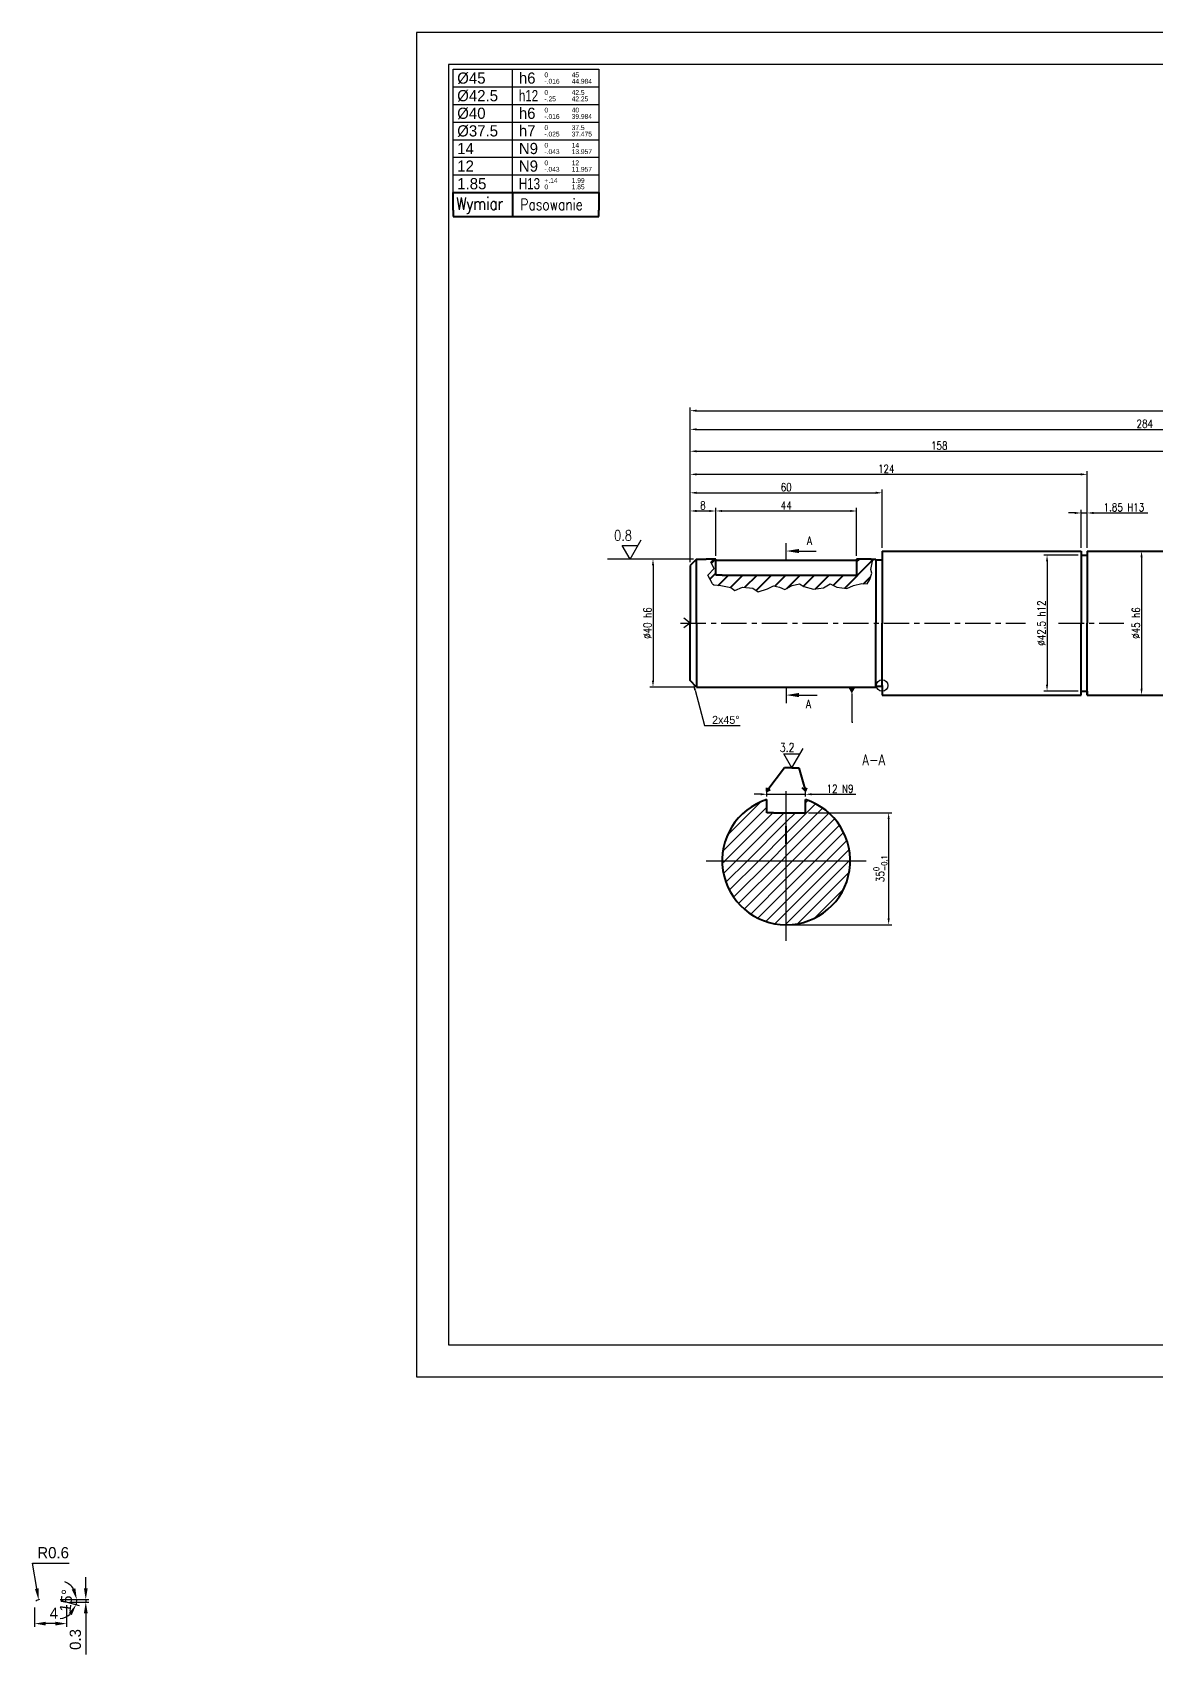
# Model space of a CAD drawing. Extents: x 817 to 2370, y -486 to 502.
# Drawn here: x 992 to 1343, y -4 to 502 of the extents above; entities that cross this region are included whole.
import ezdxf
from ezdxf import colors
from ezdxf.entities.mleader import LeaderData, LeaderLine
from ezdxf.math import Vec2, Vec3

# ---------------------------------------------------------------- set-up
doc = ezdxf.new("R2010")
doc.units = 0
doc.header["$LTSCALE"] = 0.25
doc.header["$PDMODE"] = 2
doc.header["$PDSIZE"] = -5
doc.linetypes.add('CENTER', pattern=[50.8, 31.75, -6.35, 6.35, -6.35])
doc.layers.get('0').update_dxf_attribs({"color": 8, "linetype": 'CONTINUOUS'})
doc.layers.get('Defpoints').update_dxf_attribs({"linetype": 'CONTINUOUS'})
doc.layers.add('AM_5', color=3, linetype='CONTINUOUS', lineweight=25)
doc.layers.add('AM_8', color=1, linetype='CONTINUOUS', lineweight=25)
doc.layers.add('Krawędzie', color=7, linetype='CONTINUOUS')
doc.styles.add('ROMANS', font='romans', dxfattribs={"width": 0.8})
doc.dimstyles.new('AM_ISO', dxfattribs={"dimtxt": 3.5, "dimasz": 3.5, "dimexe": 1, "dimexo": 1, "dimgap": 1.5, "dimtad": 1, "dimdsep": 46, "dimtxsty": 'Standard', "dimcen": 0, "dimclrd": 256, "dimclre": 256, "dimclrt": 2, "dimadec": 0, "dimazin": 2, "dimtp": 0.1, "dimtm": 0.1, "dimtfac": 0.71, "dimtdec": 3, "dimtmove": 0, "dimatfit": 3, "dimfxl": 1, "dimlwd": -1, "dimlwe": -1, "dimarcsym": 1})
doc.dimstyles.new('AM_ISO$4', dxfattribs={"dimtxt": 3.5, "dimasz": 3.5, "dimexe": 1, "dimexo": 1, "dimgap": 1.5, "dimtad": 1, "dimtoh": 1, "dimdsep": 46, "dimtxsty": 'Standard', "dimcen": 0, "dimclrd": 256, "dimclre": 256, "dimclrt": 2, "dimadec": 0, "dimazin": 2, "dimtp": 0.1, "dimtm": 0.1, "dimtfac": 0.71, "dimtdec": 3, "dimtofl": 0, "dimtmove": 0, "dimatfit": 0, "dimfxl": 1, "dimlwd": -1, "dimlwe": -1, "dimarcsym": 1})
doc.dimstyles.get("Standard").update_dxf_attribs({"dimtxt": 2.5, "dimasz": 2, "dimexe": 1, "dimexo": 1, "dimgap": 0.5, "dimtad": 1, "dimdec": 3, "dimrnd": 0.1, "dimzin": 12, "dimdsep": 46, "dimtxsty": 'ROMANS', "dimcen": 2.5, "dimclrd": 2, "dimclre": 2, "dimclrt": 256, "dimadec": 0, "dimazin": 0, "dimtfac": 0.72, "dimtdec": 3, "dimtmove": 0, "dimatfit": 0, "dimfxl": 1, "dimtvp": 0.72, "dimtolj": 1, "dimtzin": 12, "dimarcsym": 0})
doc.dimstyles.new('standard$0', dxfattribs={"dimtxt": 2.5, "dimasz": 2, "dimexe": 1, "dimexo": 1, "dimgap": 0.5, "dimtad": 1, "dimdec": 3, "dimrnd": 0.1, "dimzin": 12, "dimdsep": 46, "dimtxsty": 'ROMANS', "dimcen": 2.5, "dimclrd": 2, "dimclre": 2, "dimclrt": 256, "dimadec": 0, "dimazin": 0, "dimtfac": 0.72, "dimtdec": 3, "dimtmove": 0, "dimatfit": 0, "dimfxl": 1, "dimtvp": 0.72, "dimtolj": 1, "dimtzin": 12, "dimarcsym": 0})
pattern_1 = [(45, (928, 69.5), (-2.245064, 2.245064), [])]
pattern_2 = [(45, (928, 69.5), (-1.767767, 1.767767), [])]

# ---------------------------------------------------------------- blocks, each defined once
blk = doc.blocks.new('*D6')
at = {"layer": 'Defpoints', "color": 0, "lineweight": 50, "transparency": 16777216}
for p in [(1197.5, 364.44), (1321.5, 340.49), (1197.5, 335.99)]:
    blk.add_point(p, dxfattribs=at)
at = {"layer": 'Krawędzie', "color": 2, "lineweight": -2, "transparency": 16777216}
for p, q in [((1197.5, 336.99), (1197.5, 365.44)), ((1321.5, 341.49), (1321.5, 365.44)), ((1319.5, 364.44), (1199.5, 364.44))]:
    blk.add_line(p, q, dxfattribs=at)
at = {"layer": 'Krawędzie', "color": 2, "lineweight": 50, "transparency": 16777216}
for points in [[(1199.5, 364.77), (1199.5, 364.1), (1197.5, 364.44)], [(1319.5, 364.77), (1319.5, 364.1), (1321.5, 364.44)]]:
    blk.add_solid(points, dxfattribs=at)
at = {"layer": 'Krawędzie', "transparency": 16777216, "insert": (1258.76, 366.19), "char_height": 2.5, "attachment_point": 5, "style": 'ROMANS'}
blk.add_mtext('\\A1;124', dxfattribs=at)
blk = doc.blocks.new('*D7')
at = {"layer": 'Defpoints', "color": 0, "lineweight": 50, "transparency": 16777216}
for p in [(1355.5, 371.67), (1355.5, 342.99), (1197.5, 335.99)]:
    blk.add_point(p, dxfattribs=at)
at = {"layer": 'Krawędzie', "color": 2, "lineweight": -2, "transparency": 16777216}
for p, q in [((1197.5, 336.99), (1197.5, 372.67)), ((1199.5, 371.67), (1353.5, 371.67)), ((1355.5, 343.99), (1355.5, 372.67))]:
    blk.add_line(p, q, dxfattribs=at)
at = {"layer": 'Krawędzie', "color": 2, "lineweight": 50, "transparency": 16777216}
for points in [[(1199.5, 372), (1199.5, 371.33), (1197.5, 371.67)], [(1353.5, 372), (1353.5, 371.33), (1355.5, 371.67)]]:
    blk.add_solid(points, dxfattribs=at)
at = {"layer": 'Krawędzie', "transparency": 16777216, "insert": (1275.31, 373.42), "char_height": 2.5, "attachment_point": 5, "style": 'ROMANS'}
blk.add_mtext('\\A1;158', dxfattribs=at)
blk = doc.blocks.new('*D8')
at = {"layer": 'Defpoints', "color": 0, "lineweight": 50, "transparency": 16777216}
for p in [(1597.5, 384.34), (1197.5, 335.99), (1597.5, 335.99)]:
    blk.add_point(p, dxfattribs=at)
at = {"layer": 'Krawędzie', "color": 2, "lineweight": -2, "transparency": 16777216}
for p, q in [((1197.5, 336.99), (1197.5, 385.34)), ((1597.5, 336.99), (1597.5, 385.34)), ((1199.5, 384.34), (1595.5, 384.34))]:
    blk.add_line(p, q, dxfattribs=at)
at = {"layer": 'Krawędzie', "color": 2, "lineweight": 50, "transparency": 16777216}
for points in [[(1199.5, 384.67), (1199.5, 384), (1197.5, 384.34)], [(1595.5, 384.67), (1595.5, 384), (1597.5, 384.34)]]:
    blk.add_solid(points, dxfattribs=at)
at = {"layer": 'Krawędzie', "transparency": 16777216, "insert": (1397.5, 386.09), "char_height": 2.5, "attachment_point": 5, "style": 'ROMANS'}
blk.add_mtext('\\A1;400', dxfattribs=at)
blk = doc.blocks.new('*D11')
at = {"layer": 'Defpoints', "color": 0, "lineweight": 40, "transparency": 16777216}
for p in [(1199.5, 337.99), (1185.9, 297.99), (1199.5, 297.99)]:
    blk.add_point(p, dxfattribs=at)
at = {"layer": 'Krawędzie', "color": 2, "lineweight": -2, "transparency": 16777216}
for p, q in [((1198.5, 337.99), (1184.9, 337.99)), ((1185.9, 335.99), (1185.9, 299.99)), ((1198.5, 297.99), (1184.9, 297.99))]:
    blk.add_line(p, q, dxfattribs=at)
at = {"layer": 'Krawędzie', "color": 2, "lineweight": 40, "transparency": 16777216}
for points in [[(1185.57, 335.99), (1186.23, 335.99), (1185.9, 337.99)], [(1185.57, 299.99), (1186.23, 299.99), (1185.9, 297.99)]]:
    blk.add_solid(points, dxfattribs=at)
at = {"layer": 'Krawędzie', "transparency": 16777216, "insert": (1184.15, 317.99), "char_height": 2.5, "attachment_point": 5, "rotation": 90, "style": 'ROMANS'}
blk.add_mtext('\\A1;%%C40{}{\\C2; h6}', dxfattribs=at)
blk = doc.blocks.new('*D14')
at = {"layer": 'Defpoints', "color": 0, "lineweight": 40, "transparency": 16777216}
for p in [(1338.5, 340.49), (1338.5, 295.49), (1338.5, 295.49)]:
    blk.add_point(p, dxfattribs=at)
at = {"layer": 'Krawędzie', "color": 2, "lineweight": -2, "transparency": 16777216}
blk.add_line((1338.5, 338.49), (1338.5, 297.49), dxfattribs=at)
at = {"layer": 'Krawędzie', "color": 2, "lineweight": 40, "transparency": 16777216}
for points in [[(1338.17, 338.49), (1338.83, 338.49), (1338.5, 340.49)], [(1338.17, 297.49), (1338.83, 297.49), (1338.5, 295.49)]]:
    blk.add_solid(points, dxfattribs=at)
at = {"layer": 'Krawędzie', "transparency": 16777216, "insert": (1336.75, 317.99), "char_height": 2.5, "attachment_point": 5, "rotation": 90, "style": 'ROMANS'}
blk.add_mtext('\\A1;%%C45{}{\\C2; h6}', dxfattribs=at)
blk = doc.blocks.new('*D15')
at = {"layer": 'Defpoints', "color": 0, "lineweight": 40, "transparency": 16777216}
for p in [(1319.65, 339.24), (1308.98, 296.74), (1319.65, 296.74)]:
    blk.add_point(p, dxfattribs=at)
at = {"layer": 'Krawędzie', "color": 2, "lineweight": -2, "transparency": 16777216}
for p, q in [((1318.65, 339.24), (1307.98, 339.24)), ((1308.98, 337.24), (1308.98, 298.74)), ((1318.65, 296.74), (1307.98, 296.74))]:
    blk.add_line(p, q, dxfattribs=at)
at = {"layer": 'Krawędzie', "color": 2, "lineweight": 40, "transparency": 16777216}
for points in [[(1308.64, 337.24), (1309.31, 337.24), (1308.98, 339.24)], [(1308.64, 298.74), (1309.31, 298.74), (1308.98, 296.74)]]:
    blk.add_solid(points, dxfattribs=at)
at = {"layer": 'Krawędzie', "transparency": 16777216, "insert": (1307.23, 317.99), "char_height": 2.5, "attachment_point": 5, "rotation": 90, "style": 'ROMANS'}
blk.add_mtext('\\A1;%%C42.5{}{\\C2; h12}', dxfattribs=at)
blk = doc.blocks.new('*D16')
at = {"layer": 'Defpoints', "color": 0, "lineweight": 40, "transparency": 16777216}
for p in [(1321.5, 352.38), (1319.65, 340.49), (1321.5, 340.49)]:
    blk.add_point(p, dxfattribs=at)
at = {"layer": 'Krawędzie', "color": 2, "lineweight": -2, "transparency": 16777216}
for p, q in [((1317.65, 352.38), (1315.65, 352.38)), ((1319.65, 341.49), (1319.65, 353.38)), ((1319.65, 352.38), (1321.5, 352.38)), ((1321.5, 341.49), (1321.5, 353.38)), ((1323.5, 352.38), (1340.5, 352.38))]:
    blk.add_line(p, q, dxfattribs=at)
at = {"layer": 'Krawędzie', "color": 2, "lineweight": 40, "transparency": 16777216}
for points in [[(1317.65, 352.71), (1317.65, 352.05), (1319.65, 352.38)], [(1323.5, 352.71), (1323.5, 352.05), (1321.5, 352.38)]]:
    blk.add_solid(points, dxfattribs=at)
at = {"layer": 'Krawędzie', "transparency": 16777216, "insert": (1333, 354.13), "char_height": 2.5, "attachment_point": 5, "style": 'ROMANS'}
blk.add_mtext('\\A1;1.85{\\C2;{}{\\C2; H13}{{}}}', dxfattribs=at)
blk = doc.blocks.new('_DatumFilled')
at = {"color": 0, "linetype": 'ByBlock'}
blk.add_solid([(0, 0.58), (-1, 0), (0, -0.58)], dxfattribs=at)
blk = doc.blocks.new('*D18')
at = {"layer": 'Defpoints', "color": 0, "lineweight": 40, "transparency": 16777216}
for p in [(1233.5, 258.74), (1227.5, 223.74), (1259.5, 223.74)]:
    blk.add_point(p, dxfattribs=at)
at = {"layer": 'Krawędzie', "color": 2, "lineweight": -2, "transparency": 16777216}
for p, q in [((1234.5, 258.74), (1260.5, 258.74)), ((1259.5, 256.74), (1259.5, 225.74)), ((1228.5, 223.74), (1260.5, 223.74))]:
    blk.add_line(p, q, dxfattribs=at)
at = {"layer": 'Krawędzie', "color": 2, "lineweight": 40, "transparency": 16777216}
for points in [[(1259.17, 256.74), (1259.83, 256.74), (1259.5, 258.74)], [(1259.17, 225.74), (1259.83, 225.74), (1259.5, 223.74)]]:
    blk.add_solid(points, dxfattribs=at)
at = {"layer": 'Krawędzie', "transparency": 16777216, "insert": (1256.9, 241.24), "char_height": 2.5, "attachment_point": 5, "rotation": 90, "style": 'ROMANS'}
blk.add_mtext('\\A1;35{\\H0.72x;\\S0^ -0.1;}', dxfattribs=at)
blk = doc.blocks.new('_None')
blk = doc.blocks.new('*D19')
at = {"layer": 'Defpoints', "color": 0, "lineweight": 50, "transparency": 16777216}
for p in [(1205.5, 353), (1197.5, 335.99), (1205.5, 337.99)]:
    blk.add_point(p, dxfattribs=at)
at = {"layer": 'Krawędzie', "color": 2, "lineweight": -2, "transparency": 16777216}
for p, q in [((1197.5, 336.99), (1197.5, 354)), ((1199.5, 353), (1203.5, 353)), ((1205.5, 338.99), (1205.5, 354))]:
    blk.add_line(p, q, dxfattribs=at)
at = {"layer": 'Krawędzie', "color": 2, "lineweight": 50, "transparency": 16777216}
for points in [[(1199.5, 353.33), (1199.5, 352.67), (1197.5, 353)], [(1203.5, 353.33), (1203.5, 352.67), (1205.5, 353)]]:
    blk.add_solid(points, dxfattribs=at)
at = {"layer": 'Krawędzie', "transparency": 16777216, "insert": (1201.5, 354.75), "char_height": 2.5, "attachment_point": 5, "style": 'ROMANS'}
blk.add_mtext('\\A1;8', dxfattribs=at)
blk = doc.blocks.new('*D23')
at = {"layer": 'Defpoints', "color": 0, "lineweight": 40, "transparency": 16777216}
for p in [(1249.5, 353), (1205.5, 337.99), (1249.5, 338)]:
    blk.add_point(p, dxfattribs=at)
at = {"layer": 'Krawędzie', "color": 2, "lineweight": -2, "transparency": 16777216}
for p, q in [((1205.5, 338.99), (1205.5, 354)), ((1207.5, 353), (1247.5, 353)), ((1249.5, 339), (1249.5, 354))]:
    blk.add_line(p, q, dxfattribs=at)
at = {"layer": 'Krawędzie', "color": 2, "lineweight": 40, "transparency": 16777216}
for points in [[(1207.5, 353.33), (1207.5, 352.67), (1205.5, 353)], [(1247.5, 353.33), (1247.5, 352.67), (1249.5, 353)]]:
    blk.add_solid(points, dxfattribs=at)
at = {"layer": 'Krawędzie', "transparency": 16777216, "insert": (1227.5, 354.75), "char_height": 2.5, "attachment_point": 5, "style": 'ROMANS'}
blk.add_mtext('\\A1;44', dxfattribs=at)
blk = doc.blocks.new('*D26')
at = {"layer": 'Defpoints', "color": 0, "lineweight": 40, "transparency": 16777216}
for p in [(1481.5, 378.5), (1481.5, 342.99), (1197.5, 335.99)]:
    blk.add_point(p, dxfattribs=at)
at = {"layer": 'Krawędzie', "color": 2, "lineweight": -2, "transparency": 16777216}
for p, q in [((1197.5, 336.99), (1197.5, 379.5)), ((1199.5, 378.5), (1479.5, 378.5)), ((1481.5, 343.99), (1481.5, 379.5))]:
    blk.add_line(p, q, dxfattribs=at)
at = {"layer": 'Krawędzie', "color": 2, "lineweight": 40, "transparency": 16777216}
for points in [[(1199.5, 378.83), (1199.5, 378.17), (1197.5, 378.5)], [(1479.5, 378.83), (1479.5, 378.17), (1481.5, 378.5)]]:
    blk.add_solid(points, dxfattribs=at)
at = {"layer": 'Krawędzie', "transparency": 16777216, "insert": (1339.5, 380.25), "char_height": 2.5, "attachment_point": 5, "style": 'ROMANS'}
blk.add_mtext('\\A1;284', dxfattribs=at)
blk = doc.blocks.new('*D29')
at = {"layer": 'AM_5', "color": 2, "lineweight": -2, "transparency": 16777216}
for p, q in [((1219.5, 264.5), (1217.5, 264.5)), ((1221.5, 263.82), (1221.5, 265.5)), ((1221.5, 264.5), (1233.5, 264.5)), ((1233.5, 263.82), (1233.5, 265.5)), ((1235.5, 264.5), (1249.26, 264.5))]:
    blk.add_line(p, q, dxfattribs=at)
at = {"layer": 'AM_5', "color": 2, "lineweight": 40, "transparency": 16777216}
for points in [[(1219.5, 264.83), (1219.5, 264.17), (1221.5, 264.5)], [(1235.5, 264.83), (1235.5, 264.17), (1233.5, 264.5)]]:
    blk.add_solid(points, dxfattribs=at)
at = {"layer": 'Defpoints', "color": 0, "lineweight": 40, "transparency": 16777216}
for p in [(1233.5, 264.5), (1221.5, 262.82), (1233.5, 262.82)]:
    blk.add_point(p, dxfattribs=at)
at = {"layer": 'AM_5', "transparency": 16777216, "insert": (1244.33, 266.25), "char_height": 2.5, "attachment_point": 5, "style": 'ROMANS'}
blk.add_mtext('\\A1;12{}{\\C2; N9}', dxfattribs=at)
blk = doc.blocks.new('*D58')
at = {"layer": 'AM_5', "linetype": 'ByBlock', "transparency": 16777216}
for p, q in [((993.4, 16.34), (992.07, 24.29)), ((992.07, 24.29), (1003.49, 24.29))]:
    blk.add_line(p, q, dxfattribs=at)
blk.add_arc((994.23, 11.41), 1.5, 90, 137.7281, dxfattribs=at)
at = {"layer": 'AM_5', "lineweight": 40, "transparency": 16777216}
blk.add_solid([(993.98, 16.43), (992.83, 16.24), (993.98, 12.89)], dxfattribs=at)
at = {"layer": 'Defpoints', "color": 0, "lineweight": 40, "transparency": 16777216}
for p in [(993.98, 12.89), (994.23, 11.41)]:
    blk.add_point(p, dxfattribs=at)
at = {"layer": 'AM_5', "color": 2, "transparency": 16777216, "insert": (998.53, 27.54), "char_height": 3.5, "attachment_point": 5}
blk.add_mtext('R0.6', dxfattribs=at)
blk = doc.blocks.new('*D59')
at = {"layer": 'AM_5', "linetype": 'ByBlock', "transparency": 16777216}
for p, q in [((1008.73, 16.41), (1008.73, 19.91)), ((1000.74, 12.91), (1009.73, 12.91)), ((1003.73, 12.16), (1009.73, 12.16)), ((1008.73, 12.91), (1008.73, 12.16)), ((1008.73, 8.66), (1008.73, -4.26))]:
    blk.add_line(p, q, dxfattribs=at)
at = {"layer": 'AM_5', "lineweight": 40, "transparency": 16777216}
for points in [[(1008.15, 16.41), (1009.32, 16.41), (1008.73, 12.91)], [(1008.15, 8.66), (1009.32, 8.66), (1008.73, 12.16)]]:
    blk.add_solid(points, dxfattribs=at)
at = {"layer": 'Defpoints', "color": 0, "lineweight": 40, "transparency": 16777216}
for p in [(999.74, 12.91), (1002.73, 12.16), (1008.73, 12.16)]:
    blk.add_point(p, dxfattribs=at)
at = {"layer": 'AM_5', "color": 2, "transparency": 16777216, "insert": (1005.48, 0.45), "char_height": 3.5, "attachment_point": 5, "rotation": 90}
blk.add_mtext('0.3', dxfattribs=at)
blk = doc.blocks.new('*D60')
at = {"layer": 'AM_5', "linetype": 'ByBlock', "transparency": 16777216}
for p, q in [((1000.93, 12.91), (1006.93, 12.91)), ((1001.09, 12.6), (1006.69, 11.1))]:
    blk.add_line(p, q, dxfattribs=at)
for start, end in [(33.9155, 67.8311), (345, 360), (277.1689, 311.0845)]:
    blk.add_arc((999.93, 12.91), 6, start, end, dxfattribs=at)
at = {"layer": 'AM_5', "lineweight": 40, "transparency": 16777216}
for points in [[(1005.47, 16.43), (1004.35, 16.08), (1005.93, 12.91)], [(1003.38, 8.69), (1004.37, 8.08), (1005.73, 11.35)]]:
    blk.add_solid(points, dxfattribs=at)
at = {"layer": 'Defpoints', "color": 0, "lineweight": 40, "transparency": 16777216}
for p in [(994.23, 12.91), (999.74, 12.91), (999.93, 12.91), (1000.12, 12.86), (1005.84, 11.87)]:
    blk.add_point(p, dxfattribs=at)
at = {"layer": 'AM_5', "color": 2, "transparency": 16777216, "insert": (1002.66, 12.57), "char_height": 3.5, "attachment_point": 5, "rotation": 82.9363}
blk.add_mtext('15%%d', dxfattribs=at)
blk = doc.blocks.new('*D61')
at = {"layer": 'AM_5', "linetype": 'ByBlock', "transparency": 16777216}
for p, q in [((992.73, 10.41), (992.73, 4.41)), ((1002.73, 11.16), (1002.73, 4.41)), ((999.23, 5.41), (996.23, 5.41))]:
    blk.add_line(p, q, dxfattribs=at)
at = {"layer": 'AM_5', "lineweight": 40, "transparency": 16777216}
for points in [[(996.23, 5.99), (996.23, 4.82), (992.73, 5.41)], [(999.23, 5.99), (999.23, 4.82), (1002.73, 5.41)]]:
    blk.add_solid(points, dxfattribs=at)
at = {"layer": 'Defpoints', "color": 0, "lineweight": 40, "transparency": 16777216}
for p in [(992.73, 11.41), (1002.73, 12.16), (992.73, 5.41)]:
    blk.add_point(p, dxfattribs=at)
at = {"layer": 'AM_5', "color": 2, "transparency": 16777216, "insert": (998.75, 8.66), "char_height": 3.5, "attachment_point": 5}
blk.add_mtext('4', dxfattribs=at)
blk = doc.blocks.new('am_fitslist_br1')
at = {"color": 0}
for p, q in [((-45.5, -5.5), (-45.5, 0)), ((-45.5, 0), (0, 0)), ((-27, -5.5), (-27, 0)), ((0, 0), (0, -5.5))]:
    blk.add_line(p, q, dxfattribs=at)
for tag, p in [('0GEFTOL{4.5}', (-44.25, -4.5)), ('1GEFTOL{1.8}', (-25, -4.5))]:
    blk.add_attdef(tag, p, '', height=3.5, dxfattribs=at)
at = {"color": 3}
for tag, p in [('3GEFTOL{5}', (-17, -4.5)), ('2GEFTOL{5}', (-17, -2.5)), ('4GEFTOL{5}', (-8.5, -2.5)), ('5GEFTOL{5}', (-8.5, -4.5))]:
    blk.add_attdef(tag, p, '', height=1.5, dxfattribs=at)
blk = doc.blocks.new('*D81')
at = {"layer": 'AM_5', "color": 2, "lineweight": -2, "transparency": 16777216}
for p, q in [((1197.5, 336.99), (1197.5, 359.68)), ((1199.5, 358.68), (1255.5, 358.68)), ((1257.5, 341.49), (1257.5, 359.68))]:
    blk.add_line(p, q, dxfattribs=at)
at = {"layer": 'AM_5', "color": 2, "lineweight": 40, "transparency": 16777216}
for points in [[(1199.5, 359.02), (1199.5, 358.35), (1197.5, 358.68)], [(1255.5, 359.02), (1255.5, 358.35), (1257.5, 358.68)]]:
    blk.add_solid(points, dxfattribs=at)
at = {"layer": 'Defpoints', "color": 0, "lineweight": 40, "transparency": 16777216}
for p in [(1257.5, 358.68), (1257.5, 340.49), (1197.5, 335.99)]:
    blk.add_point(p, dxfattribs=at)
at = {"layer": 'AM_5', "transparency": 16777216, "insert": (1227.5, 360.43), "char_height": 2.5, "attachment_point": 5, "style": 'ROMANS'}
blk.add_mtext('\\A1;60', dxfattribs=at)

msp = doc.modelspace()

# ---------------------------------------------------------------- hatches: boundary and pattern name
at = {"layer": 'AM_8'}
h = msp.add_hatch(dxfattribs=at)
h.set_pattern_fill('_U', color=256, scale=2.5, angle=45, style=0, pattern_type=0)
h.set_pattern_definition(pattern_2)
edge = h.paths.add_edge_path()
edge.add_line((1227.5, 258.7418), (1221.5, 258.7418))
edge.add_line((1221.5, 258.7418), (1221.5, 262.8206))
edge.add_arc((1227.5, 243.7418), 20, 107.457603, 180)
edge.add_line((1207.5, 243.7418), (1227.5, 243.7418))
edge.add_line((1227.5, 243.7418), (1227.5, 258.7418))
h = msp.add_hatch(dxfattribs=at)
h.set_pattern_fill('_U', color=256, scale=2.5, angle=45, style=0, pattern_type=0)
h.set_pattern_definition(pattern_2)
edge = h.paths.add_edge_path()
edge.add_line((1233.5, 262.8206), (1233.5, 258.7418))
edge.add_line((1233.5, 258.7418), (1227.5, 258.7418))
edge.add_line((1227.5, 258.7418), (1227.5, 243.7418))
edge.add_line((1227.5, 243.7418), (1247.5, 243.7418))
edge.add_arc((1227.5, 243.7418), 20, 360, 432.542397)
h = msp.add_hatch(dxfattribs=at)
h.set_pattern_fill('_U', color=256, scale=2.5, angle=45, style=0, pattern_type=0)
h.set_pattern_definition(pattern_2)
edge = h.paths.add_edge_path()
edge.add_line((1227.5, 223.7418), (1227.5, 243.7418))
edge.add_line((1227.5, 243.7418), (1207.5, 243.7418))
edge.add_arc((1227.5, 243.7418), 20, 180, 270)
h = msp.add_hatch(dxfattribs=at)
h.set_pattern_fill('_U', color=256, scale=2.5, angle=45, style=0, pattern_type=0)
h.set_pattern_definition(pattern_2)
edge = h.paths.add_edge_path()
edge.add_line((1247.5, 243.7418), (1227.5, 243.7418))
edge.add_line((1227.5, 243.7418), (1227.5, 223.7418))
edge.add_arc((1227.5, 243.7418), 20, 270, 360)
at = {"layer": 'Krawędzie', "lineweight": 40}
h = msp.add_hatch(dxfattribs=at)
h.set_pattern_fill('ANSI31', color=256)
h.set_pattern_definition(pattern_1)
h.paths.add_polyline_path([(1253.6449, 331.6093), (1254.2195, 333.5866), (1253.9641, 334.7346), (1254.2833, 336.2654), (1254.3279, 336.5031, -0.13022392), (1254, 337.7409, -0.02504709), (1254.0125, 337.9909), (1252.5, 337.9909), (1249.5, 337.9951), (1249.5, 337.4909), (1249.5, 332.9909), (1207.5, 332.9909), (1205.5, 332.9909), (1205.5, 337.9909), (1204.75, 337.9909), (1204, 337), (1205, 335), (1203, 333), (1204.4659, 330.1903), (1204.934, 329.8872), (1207.1047, 329.6959), (1210.2329, 329.1218), (1211.4459, 328.1651), (1213.808, 329.2494), (1217.1277, 328.8667), (1218.7876, 327.7186), (1221.6605, 328.6753), (1223.5757, 329.6321), (1225.3632, 329.1856), (1227.087, 328.4202), (1229.3852, 329.7596), (1231.6835, 330.2699), (1233.0242, 329.4407), (1236.0247, 328.5478), (1239.153, 328.9943), (1241.1959, 330.2061), (1243.3026, 329.2494), (1246.4309, 328.8029), (1248.4738, 329.6959), (1251.0913, 330.3337), (1252.7511, 330.2061)])
at = {"layer": 'Krawędzie', "linetype": 'CENTER', "lineweight": 40}
h = msp.add_hatch(dxfattribs=at)
h.set_pattern_fill('ANSI31', color=256)
h.set_pattern_definition(pattern_1)
h.paths.add_polyline_path([(1254.582, 337.5431), (1254.7234, 337.9836), (1254.7234, 337.9909), (1254.0125, 337.9909, 0.02504709), (1254, 337.7409, 0.13022392), (1254.3279, 336.5031), (1254.4749, 337.2859)])

# ---------------------------------------------------------------- linework, layer by layer
at = {"layer": 'AM_5', "lineweight": 40}
for p, q in [((1123.5, 452.5), (1169, 452.5)), ((1123.5, 447), (1123.5, 452.5)), ((1142, 452.5), (1142, 447)), ((1169, 452.5), (1169, 447)), ((1123.5, 447), (1123.5, 445)), ((1142, 447), (1142, 445)), ((1169, 445), (1169, 447)), ((1123.5, 445), (1169, 445))]:
    msp.add_line(p, q, dxfattribs=at)
at = {"layer": 'Krawędzie'}
for p, q in [((1122, 492.5), (1122, 482.5)), ((1122, 492.5), (1122, 485.5)), ((1122, 492.5), (1122, 482.5)), ((1122, 492.5), (1122, 486.5)), ((1122, 492.5), (1122, 487.5)), ((1122, 482.5), (1122, 477.5)), ((1122, 472.5), (1122, 467.5)), ((1122, 462.5), (1122, 457.5)), ((1122, 452.5), (1122, 447.5)), ((1176.25, 342.2409), (1181.25, 342.2409)), ((1178.75, 337.9159), (1176.25, 342.2409)), ((1176.25, 342.2409), (1181.25, 342.2409)), ((1178.75, 337.9159), (1176.25, 342.2409)), ((1178.75, 337.9159), (1182.2531, 343.9763)), ((1178.75, 337.9159), (1182.2531, 343.9763)), ((1227.5, 337.9909), (1227.5, 342.9909)), ((1257.5, 340.0322), (1257.5, 340.4909)), ((1203, 333), (1205, 335)), ((1204, 337), (1204.75, 337.9909)), ((1205, 335), (1204, 337)), ((1254.7234, 337.9836), (1254.7234, 337.9909)), ((1204.4659, 330.1903), (1203, 333)), ((1197.5, 317.9909), (1195.5, 319.5)), ((1197.5, 317.9909), (1195.5, 316.5)), ((1199.5, 297.9909), (1199.5, 297.9909)), ((1227.5, 297.9909), (1227.5, 292.9909)), ((1319.65, 295.4909), (1319.65, 296.7409)), ((1229.2484, 272.7844), (1232.7516, 278.8448)), ((1229.2484, 272.7844), (1232.7516, 278.8448)), ((1226.7484, 277.1094), (1231.7484, 277.1094)), ((1229.2484, 272.7844), (1226.7484, 277.1094)), ((1226.7484, 277.1094), (1231.7484, 277.1094)), ((1229.2484, 272.7844), (1226.7484, 277.1094)), ((1227.5, 254.4909), (1227.5, 265.5)), ((1227.5, 258.7418), (1223.5, 258.7418)), ((1227.5, 258.7418), (1231.5, 258.7418)), ((1227.5, 218.7418), (1227.5, 248.9909)), ((1202.5, 243.7418), (1252.5, 243.7418))]:
    msp.add_line(p, q, dxfattribs=at)
at = {"layer": 'Krawędzie', "lineweight": 40}
for p, q in [((1257.5, 340.4909), (1319.65, 340.4909)), ((1257.5, 340.0322), (1257.5, 335.4496)), ((1319.65, 340.4909), (1319.65, 317.9909)), ((1321.5, 340.4909), (1353.5, 340.4909)), ((1321.5, 340.4909), (1321.5, 317.9909)), ((1199.5, 337.9909), (1197.5, 335.9909)), ((1197.5, 335.9909), (1197.5, 317.9909)), ((1199.5, 317.9909), (1199.5, 337.9909)), ((1199.5, 337.9909), (1202.5, 337.9909)), ((1205.5, 337.9909), (1202.5, 337.9909)), ((1205.5, 332.9909), (1205.5, 337.9909)), ((1207.5, 337.4909), (1205.5, 337.4909)), ((1224, 337.4909), (1207.5, 337.4909)), ((1249.5, 337.4909), (1224, 337.4909)), ((1252.5, 337.9909), (1249.5, 337.9951)), ((1249.5, 337.9951), (1249.5, 337.4909)), ((1249.5, 337.4909), (1249.5, 332.9909)), ((1254.0125, 337.9909), (1252.5, 337.9909)), ((1254.0125, 337.9909), (1255.5, 337.9909)), ((1255.5, 337.9909), (1255.5, 335.4496)), ((1255.5, 337.7409), (1257.5, 337.7409)), ((1255.5, 335.4909), (1255.5, 317.9909)), ((1257.5, 335.4496), (1257.5, 317.9909)), ((1319.65, 339.2409), (1321.5, 339.2409)), ((1207.5, 332.9909), (1205.5, 332.9909)), ((1207.5, 332.9909), (1249.5, 332.9909)), ((1197.5, 299.9909), (1197.5, 317.9909)), ((1199.5, 317.9909), (1199.5, 297.9909)), ((1255.5, 298.4909), (1255.5, 317.9909)), ((1257.5, 298.4909), (1257.5, 317.9909)), ((1319.65, 295.4909), (1319.65, 317.9909)), ((1321.5, 295.4909), (1321.5, 317.9909)), ((1199.5, 297.9909), (1197.5, 299.9909)), ((1199.5, 297.9909), (1255.5, 297.9909)), ((1255.5, 297.9909), (1255.5, 298.4909)), ((1255.5, 297.9909), (1255.5, 298.2409)), ((1255.5, 298.2409), (1257.5, 298.2409)), ((1257.5, 298.4909), (1257.5, 295.4909)), ((1257.5, 295.4909), (1319.65, 295.4909)), ((1319.65, 296.7409), (1321.5, 296.7409)), ((1321.5, 296.7409), (1321.5, 295.4909)), ((1321.5, 295.4909), (1353.5, 295.4909)), ((1227, 272.7844), (1221.5, 265.5)), ((1229.2484, 272.7844), (1227, 272.7844)), ((1229.2484, 272.7844), (1231.5, 272.7844)), ((1231.5, 272.7844), (1233.5, 265.5)), ((1221.5, 265.5), (1221.5, 266.5)), ((1221.5, 265.5), (1222.5, 266)), ((1233.5, 265.5), (1232.5, 266.5)), ((1233.5, 265.5), (1234, 266.5)), ((1221.5, 258.7418), (1221.5, 262.8206)), ((1223.5, 258.7418), (1221.5, 258.7418)), ((1223.5, 258.7418), (1231.5, 258.7418)), ((1231.5, 258.7418), (1233.5, 258.7418)), ((1233.5, 258.7418), (1233.5, 262.8206)), ((1227.5, 248.9909), (1227.5, 254.4909))]:
    msp.add_line(p, q, dxfattribs=at)
at = {"layer": 'Krawędzie', "linetype": 'CENTER'}
for p, q in [((1194.5, 317.9909), (1302.2616, 317.9909)), ((1312.596, 317.9909), (1332.9356, 317.9909))]:
    msp.add_line(p, q, dxfattribs=at)
at = {"layer": 'Krawędzie', "color": 7, "lineweight": 40, "true_color": 0xffffff}
msp.add_line((1233.5, 265.5), (1233.5, 265.5), dxfattribs=at)
msp.add_line((1233.5, 265.5), (1233.5, 265.5), dxfattribs=at)
msp.add_line((1233.5, 265.5), (1233.5, 265.5), dxfattribs=at)
msp.add_line((1233.5, 265.5), (1233.5, 265.5), dxfattribs=at)
msp.add_line((1233.5, 265.5), (1233.5, 265.5), dxfattribs=at)
msp.add_line((1233.5, 265.5), (1233.5, 265.5), dxfattribs=at)
msp.add_line((1233.5, 265.5), (1233.5, 265.5), dxfattribs=at)
msp.add_line((1233.5, 265.5), (1233.5, 265.5), dxfattribs=at)
at = {"layer": 'Krawędzie'}
for points in [[(1112, 502.5), (1112, 82.5), (1706, 82.5), (1706, 502.5), (1112, 502.5)], [(1204.4659, 330.1903), (1204.934, 329.8872), (1207.1047, 329.6959), (1210.2329, 329.1218), (1211.4459, 328.1651), (1213.808, 329.2494), (1217.1277, 328.8667), (1218.7876, 327.7186), (1221.6605, 328.6753), (1223.5757, 329.6321), (1225.3632, 329.1856), (1227.087, 328.4202), (1229.3852, 329.7596), (1231.6835, 330.2699), (1233.0242, 329.4407), (1236.0247, 328.5478), (1239.153, 328.9943), (1241.1959, 330.2061), (1243.3026, 329.2494), (1246.4309, 328.8029), (1248.4738, 329.6959), (1251.0913, 330.3337), (1252.7511, 330.2061), (1253.6449, 331.6093), (1254.2195, 333.5866), (1253.9641, 334.7346), (1254.2833, 336.2654), (1254.4749, 337.2859), (1254.582, 337.5431), (1254.7234, 337.9836)]]:
    msp.add_lwpolyline(points, dxfattribs=at)
msp.add_lwpolyline([(1122, 492.5), (1122, 92.5), (1696, 92.5), (1696, 492.5)], close=True, dxfattribs=at)
msp.add_circle((1257.5, 298.4909), 1.7952, dxfattribs=at)
at = {"layer": 'Krawędzie', "lineweight": 40}
msp.add_arc((1227.5, 243.7418), 20, 107.457603, 72.542397, dxfattribs=at)

# ---------------------------------------------------------------- block references
at = {"layer": 'AM_5', "color": 2}
for p, values in [((1169, 491), {'0GEFTOL{4.5}': '%%c45', '5GEFTOL{5}': '44.984', '4GEFTOL{5}': '45', '3GEFTOL{5}': '-.016', '1GEFTOL{1.8}': 'h6', '2GEFTOL{5}': '0'}), ((1169, 480), {'0GEFTOL{4.5}': '%%c40', '5GEFTOL{5}': '39.984', '4GEFTOL{5}': '40', '3GEFTOL{5}': '-.016', '1GEFTOL{1.8}': 'h6', '2GEFTOL{5}': '0'}), ((1169, 474.5), {'0GEFTOL{4.5}': '%%c37.5', '5GEFTOL{5}': '37.475', '4GEFTOL{5}': '37.5', '3GEFTOL{5}': '-.025', '1GEFTOL{1.8}': 'h7', '2GEFTOL{5}': '0'}), ((1169, 469), {'0GEFTOL{4.5}': '14', '5GEFTOL{5}': '13.957', '4GEFTOL{5}': '14', '3GEFTOL{5}': '-.043', '1GEFTOL{1.8}': 'N9', '2GEFTOL{5}': '0'}), ((1169, 463.5), {'0GEFTOL{4.5}': '12', '5GEFTOL{5}': '11.957', '4GEFTOL{5}': '12', '3GEFTOL{5}': '-.043', '1GEFTOL{1.8}': 'N9', '2GEFTOL{5}': '0'})]:
    msp.add_blockref('am_fitslist_br1', p, dxfattribs=at).add_auto_attribs(values)
ref = msp.add_blockref('am_fitslist_br1', (1169, 485.5), dxfattribs=at)
ref.add_attrib('0GEFTOL{4.5}', '%%c42.5', (1124.75, 481), dxfattribs={"layer": '0', "color": 0, "height": 3.5})
ref.add_attrib('5GEFTOL{5}', '42.25', (1160.5, 481), dxfattribs={"layer": '0', "color": 3, "height": 1.5})
ref.add_attrib('4GEFTOL{5}', '42.5', (1160.5, 483), dxfattribs={"layer": '0', "color": 3, "height": 1.5})
ref.add_attrib('3GEFTOL{5}', '-.25', (1152, 481), dxfattribs={"layer": '0', "color": 3, "height": 1.5})
ref.add_attrib('1GEFTOL{1.8}', 'h12', (1144, 481), dxfattribs={"layer": '0', "color": 0, "height": 3.5, "width": 0.771429})
ref.add_attrib('2GEFTOL{5}', '0', (1152, 483), dxfattribs={"layer": '0', "color": 3, "height": 1.5})
ref = msp.add_blockref('am_fitslist_br1', (1169, 458), dxfattribs=at)
ref.add_attrib('0GEFTOL{4.5}', '1.85', (1124.75, 453.5), dxfattribs={"layer": '0', "color": 0, "height": 3.5})
ref.add_attrib('5GEFTOL{5}', '1.85', (1160.5, 453.5), dxfattribs={"layer": '0', "color": 3, "height": 1.5})
ref.add_attrib('4GEFTOL{5}', '1.99', (1160.5, 455.5), dxfattribs={"layer": '0', "color": 3, "height": 1.5})
ref.add_attrib('3GEFTOL{5}', '0', (1152, 453.5), dxfattribs={"layer": '0', "color": 3, "height": 1.5})
ref.add_attrib('1GEFTOL{1.8}', 'H13', (1144, 453.5), dxfattribs={"layer": '0', "color": 0, "height": 3.5, "width": 0.771429})
ref.add_attrib('2GEFTOL{5}', '+.14', (1152, 455.5), dxfattribs={"layer": '0', "color": 3, "height": 1.5})

# ---------------------------------------------------------------- texts
at = {"layer": 'AM_5', "lineweight": 40, "style": 'ROMANS', "width": 0.8}
for s, height, p in [('Wymiar', 3.88909, (1124.4289, 447.0858)), ('Pasowanie', 3.5, (1144.5, 447))]:
    msp.add_text(s, height=height, dxfattribs=at).set_placement(p)
at = {"layer": 'Krawędzie', "attachment_point": 1, "style": 'ROMANS'}
for s, width, gutter_width, insert, char_height in [('0.8', 15, 32.596, (1173.75, 346.9909), 3.2596), ('A', 7, 1, (1234, 344.9909), 2.6), ('A', 7, 1, (1233.64, 293.9909), 2.6), ('3.2', 14.221578, 32.596, (1225.4949, 280.4676), 2.68484), ('A-A', 22, 1, (1251.2768, 276.9253), 3.36)]:
    msp.add_mtext_dynamic_manual_height_columns(s, width=width, gutter_width=gutter_width, heights=[0], dxfattribs=dict(at, insert=insert, char_height=char_height))

# ---------------------------------------------------------------- dimensions: what is measured, and where the dimension line sits
at = {"layer": 'AM_5'}
dim = msp.add_linear_dim(base=(1257.5, 358.684), p1=(1197.5, 335.9909), p2=(1257.5, 340.4909), dimstyle='standard$0', override={"dimpost": '', "dimtm": 0.1}, dxfattribs=at)
dim.commit()
dim.dimension.update_dxf_attribs({"geometry": '*D81', "text_midpoint": (1227.5, 360.434)})
dim = msp.add_linear_dim(base=(1233.5, 264.5), p1=(1221.5, 262.8206), p2=(1233.5, 262.8206), text='<>{}{\\C2; N9}', dimstyle='standard$0', override={"dimpost": '', "dimtp": 0, "dimtm": 0, "dimtdec": 3, "dimtzin": 12}, dxfattribs=at)
dim.commit()
dim.dimension.update_dxf_attribs({"geometry": '*D29', "text_midpoint": (1244.3333, 264.5), "dimtype": 160})
dim = msp.add_radius_dim(center=(994.2317, 11.4073), mpoint=(993.9834, 12.8866), text='R0.6', dimstyle='AM_ISO$4', override={"dimscale": 1, "dimpost": ''}, dxfattribs=at)
dim.commit()
dim.dimension.update_dxf_attribs({"geometry": '*D58', "text_midpoint": (998.5277, 24.2866), "dimtype": 164})
dim = msp.add_angular_dim_2l(base=(1005.8415, 11.8654), line1=((994.2317, 12.9073), (999.7352, 12.9073)), line2=((999.9327, 12.9073), (1000.1234, 12.8562)), text='15%%d', dimstyle='AM_ISO', override={"dimscale": 1, "dimpost": ''}, dxfattribs=at)
dim.commit()
dim.dimension.update_dxf_attribs({"geometry": '*D60', "text_midpoint": (1005.8872, 12.1695), "dimtype": 162})
dim = msp.add_linear_dim(base=(1008.7317, 12.1573), p1=(999.7352, 12.9073), p2=(1002.7317, 12.1573), angle=270, text='0.3', dimstyle='AM_ISO', override={"dimscale": 1, "dimpost": ''}, dxfattribs=at)
dim.commit()
dim.dimension.update_dxf_attribs({"geometry": '*D59', "text_midpoint": (1005.4817, 0.449)})
dim = msp.add_linear_dim(base=(992.7317, 5.4073), p1=(1002.7317, 12.1573), p2=(992.7317, 11.4073), angle=180, text='4', dimstyle='AM_ISO', override={"dimscale": 1, "dimpost": ''}, dxfattribs=at)
dim.commit()
dim.dimension.update_dxf_attribs({"geometry": '*D61', "text_midpoint": (998.7462, 5.4073), "dimtype": 160})
at = {"layer": 'Krawędzie'}
for base, p1, p2, picture, middle in [((1597.5, 384.3358), (1197.5, 335.9909), (1597.5, 335.9909), '*D8', (1397.5, 386.0858)), ((1481.5, 378.5), (1197.5, 335.9909), (1481.5, 342.9909), '*D26', (1339.5, 380.25)), ((1205.5, 353), (1197.5, 335.9909), (1205.5, 337.9909), '*D19', (1201.5, 354.75)), ((1249.5, 353), (1205.5, 337.9909), (1249.5, 337.9951), '*D23', (1227.5, 354.75))]:
    dim = msp.add_linear_dim(base=base, p1=p1, p2=p2, dimstyle='standard', dxfattribs=at)
    dim.commit()
    dim.dimension.update_dxf_attribs({"geometry": picture, "text_midpoint": middle})
for base, p1, p2, picture, middle in [((1355.5, 371.6667), (1197.5, 335.9909), (1355.5, 342.9909), '*D7', (1275.3082, 371.6667)), ((1197.5, 364.4361), (1321.5, 340.4909), (1197.5, 335.9909), '*D6', (1258.7558, 364.4361))]:
    dim = msp.add_linear_dim(base=base, p1=p1, p2=p2, dimstyle='standard', dxfattribs=at)
    dim.commit()
    dim.dimension.update_dxf_attribs({"geometry": picture, "text_midpoint": middle, "dimtype": 160})
dim = msp.add_linear_dim(base=(1321.5, 352.3815), p1=(1319.65, 340.4909), p2=(1321.5, 340.4909), text='1.85{\\C2;{}{\\C2; H13}{{}}}', dimstyle='standard', override={"dimtp": 0, "dimtm": 0, "dimtdec": 3, "dimtzin": 12}, dxfattribs=at)
dim.commit()
dim.dimension.update_dxf_attribs({"geometry": '*D16', "text_midpoint": (1333, 354.1315)})
for base, p1, p2, text, picture, middle in [((1338.5, 295.4909), (1338.5, 340.4909), (1338.5, 295.4909), '%%C<>{}{\\C2; h6}', '*D14', (1336.75, 317.9909)), ((1185.8996, 297.9909), (1199.5, 337.9909), (1199.5, 297.9909), '%%C<>{}{\\C2; h6}', '*D11', (1184.1496, 317.9909)), ((1308.9759, 296.7409), (1319.65, 339.2409), (1319.65, 296.7409), '%%C<>{}{\\C2; h12}', '*D15', (1307.2259, 317.9909))]:
    dim = msp.add_linear_dim(base=base, p1=p1, p2=p2, angle=90, text=text, dimstyle='standard', override={"dimpost": '', "dimtp": 0, "dimtm": 0, "dimtdec": 3, "dimtzin": 12}, dxfattribs=at)
    dim.commit()
    dim.dimension.update_dxf_attribs({"geometry": picture, "text_midpoint": middle})
dim = msp.add_linear_dim(base=(1259.5, 223.7418), p1=(1233.5, 258.7418), p2=(1227.5, 223.7418), angle=90, text='35{\\H0.72x;\\S0^ -0.1;}', dimstyle='standard', override={"dimtm": 0.1}, dxfattribs=at)
dim.commit()
dim.dimension.update_dxf_attribs({"geometry": '*D18', "text_midpoint": (1259.5, 241.2418), "dimtype": 160})

# ---------------------------------------------------------------- leaders
ml = msp.add_multileader_mtext('Standard', dxfattribs=at)
ml.set_content('', color=256)
ml.set_leader_properties()
ml.set_arrow_properties(name='NONE')
ml.build(insert=Vec2(0, 0))
ml.multileader.update_dxf_attribs({"text_right_attachment_type": 6, "dogleg_length": 0.36})
ctx = ml.context
ctx.base_point, ctx.plane_origin = Vec3(1169.64, 339.9909), Vec3(1197.5, 337.9909)
ctx.right_attachment, ctx.text_align_type = 6, 2
notes = []
notes.append((ctx, [(0, (1, 1, 0), (1174, 337.9909), (-1, 0), 0.36, [(0, [(1197.5, 337.9909)], 0, [])])]))
ctx.mtext.insert, ctx.mtext.alignment, ctx.mtext.flow_direction = Vec3(1171.64, 341.9909), 3, 5
ml = msp.add_multileader_mtext('Standard', dxfattribs=at)
ml.set_content('', color=256)
ml.set_leader_properties()
ml.build(insert=Vec2(0, 0))
ml.multileader.update_dxf_attribs({"text_right_attachment_type": 6, "dogleg_length": 0.36})
ctx = ml.context
ctx.base_point, ctx.plane_origin = Vec3(1236.86, 340.4909), Vec3(1227.5, 340.4909)
ctx.right_attachment = 6
notes.append((ctx, [(0, (1, 1, 0), (1236.5, 340.4909), (1, 0), 0.36, [(0, [(1227.5, 340.4909)], 0, [])])]))
ctx.mtext.insert, ctx.mtext.flow_direction = Vec3(1238.86, 342.4909), 5
ml = msp.add_multileader_mtext('Standard', dxfattribs=at)
ml.set_content('2x45%%D', color=256)
ml.set_leader_properties()
ml.build(insert=Vec2(0, 0))
ml.multileader.update_dxf_attribs({"text_left_attachment_type": 6, "text_right_attachment_type": 6, "dogleg_length": 0.36, "arrow_head_size": 2})
ctx = ml.context
ctx.base_point, ctx.char_height, ctx.arrow_head_size, ctx.plane_origin = Vec3(1202.36, 285.9909), 2.5, 2, Vec3(1198.5, 298.9909)
ctx.left_attachment, ctx.right_attachment = 6, 6
notes.append((ctx, [(0, (1, 1, 0), (1202, 285.9909), (1, 0), 0.36, [(0, [(1198.5, 298.9909)], 0, [])])]))
ctx.mtext.insert, ctx.mtext.flow_direction = Vec3(1204.36, 288.9909), 5
ml = msp.add_multileader_mtext('Standard', dxfattribs=at)
ml.set_content('', color=256)
ml.set_leader_properties()
ml.build(insert=Vec2(0, 0))
ml.multileader.update_dxf_attribs({"text_right_attachment_type": 6, "dogleg_length": 0.36})
ctx = ml.context
ctx.base_point, ctx.plane_origin = Vec3(1237.22, 295.4909), Vec3(1227.5, 295.4909)
ctx.right_attachment = 6
notes.append((ctx, [(0, (1, 1, 0), (1236.86, 295.4909), (1, 0), 0.36, [(0, [(1227.5, 295.4909)], 0, [])])]))
ctx.mtext.insert, ctx.mtext.flow_direction = Vec3(1239.22, 297.4909), 5
ml = msp.add_multileader_mtext('Standard', dxfattribs=at)
ml.set_content('', color=256)
ml.set_leader_properties()
ml.set_arrow_properties(name='DATUMFILLED')
ml.build(insert=Vec2(0, 0))
ml.multileader.update_dxf_attribs({"text_right_attachment_type": 6, "dogleg_length": 0.36, "arrow_head_size": 2})
ctx = ml.context
ctx.base_point, ctx.arrow_head_size, ctx.plane_origin = Vec3(1248.36, 286.9909), 2, Vec3(1259.5, 294.9909)
ctx.right_attachment = 6
notes.append((ctx, [(1, (1, 1, 0), (1248, 286.9909), (1, 0), 0.36, [(0, [(1248, 297.9909)], 0, [])])]))
ctx.mtext.insert, ctx.mtext.flow_direction = Vec3(1250.36, 288.9909), 5
for ctx, leaders in notes:
    for number, flags, end, landing, length, lines in leaders:
        leader = LeaderData()
        leader.index, (leader.has_last_leader_line, leader.has_dogleg_vector, leader.attachment_direction) = number, flags
        leader.last_leader_point, leader.dogleg_vector, leader.dogleg_length = Vec3(end), Vec3(landing), length
        for number, points, colour, breaks in lines:
            line = LeaderLine()
            line.index, line.vertices, line.color, line.breaks = number, Vec3.list(points), colors.encode_raw_color(colour), breaks
            leader.lines.append(line)
        ctx.leaders.append(leader)

doc.saveas('drawing.dxf')
